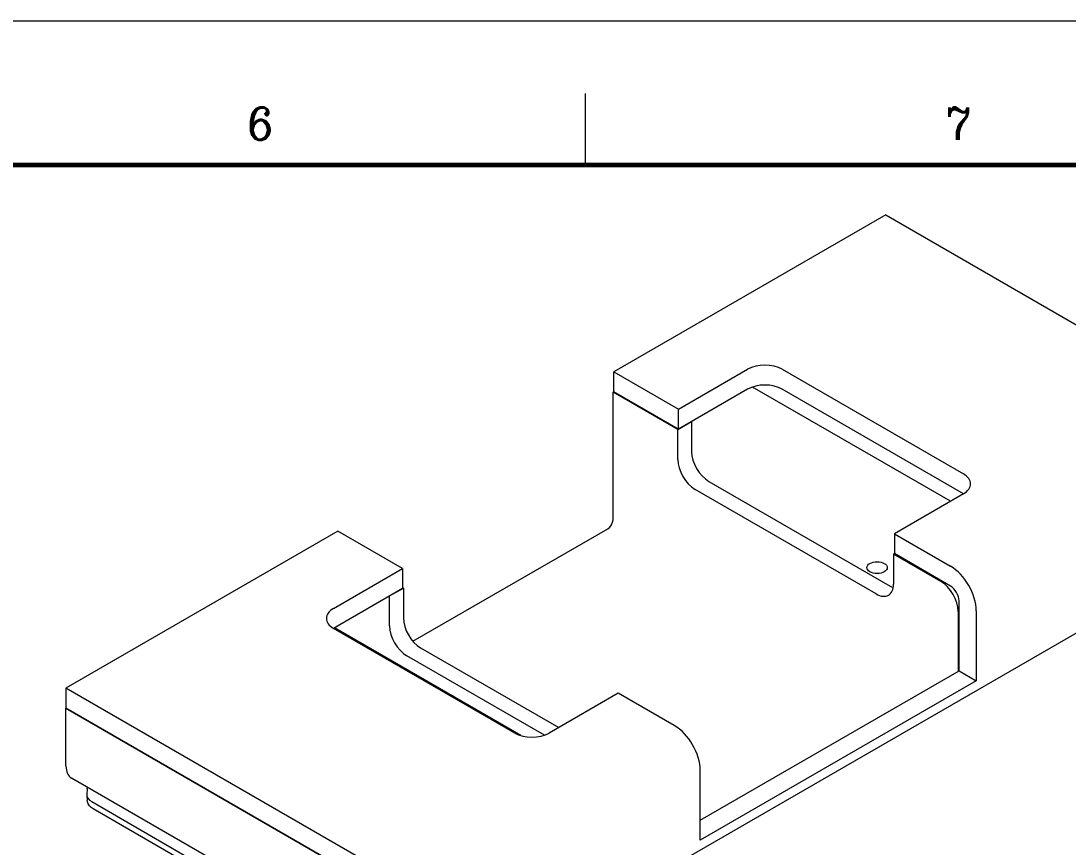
# Model space of a CAD drawing. Header units: millimetres. Extents: x 36 to 2484, y 36 to 1746.
# Drawn here: x 1602.6 to 2031.7, y 1407.6 to 1746 of the extents above; entities that cross this region are included whole.
import ezdxf
from ezdxf.enums import TextEntityAlignment as Align

# ---------------------------------------------------------------- set-up
doc = ezdxf.new("R2010")
doc.units = ezdxf.units.MM
doc.header["$LTSCALE"] = 6
doc.layers.get('0').update_dxf_attribs({"lineweight": 18})
doc.layers.add('SkizziergeometrieWIN-ISO', color=7, linetype='Continuous', lineweight=50)
doc.layers.add('굵은실선_A3', color=7, linetype='Continuous', lineweight=18)
doc.layers.add('가는실선_A3', color=9, linetype='Continuous', lineweight=5, true_color=0x808080)
doc.styles.add('텍스트 스타일36', font='ROMANC.shx', dxfattribs={"width": 0.941937})

# ---------------------------------------------------------------- blocks, each defined once
blk = doc.blocks.new('경계 A3_경계')
at = {"layer": 'SkizziergeometrieWIN-ISO', "lineweight": 18}
blk.add_line((6, 291), (414, 291), dxfattribs=at)
at = {"layer": '가는실선_A3', "color": 7}
blk.add_line((305.67, 281.157), (305.67, 286.057), dxfattribs=at)
at = {"layer": '가는실선_A3', "color": 7, "lineweight": 60}
blk.add_line((401.22, 281.157), (19.02, 281.157), dxfattribs=at)
at = {"layer": '가는실선_A3', "color": 7, "style": '텍스트 스타일36', "width": 0.941937}
for s, p in [('6', (283.45, 283.98)), ('7', (331.141, 283.98))]:
    blk.add_text(s, height=2.2, dxfattribs=at).set_placement(p, align=Align.MIDDLE_CENTER)

msp = doc.modelspace()

# ---------------------------------------------------------------- linework, layer by layer
at = {"layer": '굵은실선_A3'}
for p, q in [((1956.986, 1666.588), (1845.616, 1602.289)), ((1956.986, 1666.588), (2094.871, 1586.98)), ((1845.616, 1602.289), (1872.133, 1586.98)), ((1845.616, 1594.124), (1845.616, 1602.289)), ((1872.133, 1586.98), (1900.417, 1603.31)), ((1914.559, 1603.31), (1988.805, 1560.444)), ((1845.263, 1593.92), (1845.616, 1594.124)), ((1845.263, 1541.664), (1845.263, 1593.92)), ((1871.779, 1578.611), (1845.263, 1593.92)), ((1872.133, 1578.815), (1845.616, 1594.124)), ((1900.417, 1595.145), (1872.133, 1578.815)), ((1983.502, 1549.217), (1902.409, 1596.036)), ((1988.805, 1552.279), (1914.559, 1595.145)), ((1872.133, 1578.815), (1872.133, 1586.98)), ((1871.779, 1578.611), (1877.436, 1581.877)), ((1877.436, 1581.877), (1877.436, 1569.629)), ((1871.779, 1566.363), (1871.779, 1578.611)), ((1953.097, 1511.25), (1878.85, 1554.116)), ((1884.507, 1557.382), (1958.753, 1514.516)), ((1988.805, 1552.279), (1960.521, 1535.949)), ((1732.479, 1536.969), (1621.11, 1472.67)), ((1758.996, 1521.66), (1732.479, 1536.969)), ((1763.271, 1491.877), (1843.141, 1537.99)), ((1960.521, 1535.949), (1960.521, 1527.784)), ((1960.521, 1535.949), (1983.502, 1522.681)), ((1960.521, 1527.784), (1960.168, 1527.58)), ((1979.613, 1516.353), (1960.168, 1527.58)), ((1960.168, 1527.58), (1960.168, 1515.332)), ((1983.502, 1514.516), (1960.521, 1527.784)), ((1730.711, 1505.33), (1758.996, 1521.66)), ((1758.996, 1521.66), (1758.996, 1513.495)), ((2082.879, 1522.908), (1841.048, 1383.287)), ((1758.996, 1513.495), (1730.711, 1497.165)), ((1753.692, 1510.433), (1759.349, 1513.699)), ((1753.692, 1498.186), (1753.692, 1510.433)), ((1759.349, 1513.699), (1758.996, 1513.903)), ((1759.349, 1513.699), (1759.349, 1501.452)), ((1987.038, 1479.814), (1987.038, 1508.392)), ((1986.684, 1504.105), (1986.684, 1479.61)), ((1994.109, 1504.309), (1994.109, 1475.732)), ((1804.958, 1454.299), (1730.711, 1497.165)), ((1807.519, 1453.228), (1731.065, 1497.369)), ((1766.42, 1489.204), (1822.989, 1456.544)), ((1817.107, 1453.408), (1760.763, 1485.938)), ((1880.972, 1418.577), (1987.038, 1479.814)), ((1987.038, 1479.814), (1994.109, 1475.732)), ((1758.996, 1393.062), (1621.11, 1472.67)), ((1621.11, 1472.67), (1621.11, 1464.505)), ((1994.109, 1475.732), (1880.972, 1410.412)), ((1847.384, 1470.629), (1819.1, 1454.299)), ((1870.365, 1457.361), (1847.384, 1470.629)), ((1621.11, 1464.505), (1758.996, 1384.897)), ((1621.11, 1440.827), (1621.11, 1464.505)), ((1755.46, 1386.938), (1621.11, 1464.505)), ((1880.972, 1410.412), (1880.972, 1438.99)), ((1762.531, 1355.457), (1623.388, 1435.791)), ((1629.799, 1431.399), (1629.603, 1429.237)), ((1629.603, 1428.815), (1629.799, 1426.654)), ((1631.642, 1426.173), (1724.287, 1372.684)), ((1724.699, 1369.838), (1632.248, 1423.215))]:
    msp.add_line(p, q, dxfattribs=at)
for centre, major_axis, ratio, start_param, end_param in [((1907.488, 1599.227), (-10, 0), 0.5773503, 3.9269908, 5.4977871), ((1907.488, 1591.062), (10, 0), 0.5773503, 0.7853982, 2.3561945), ((1878.85, 1562.281), (5, -8.66), 0.5773503, 3.9269908, 5.4977871), ((1884.507, 1565.547), (-5, 8.66), 0.5773503, 0.7853982, 2.3561945), ((1981.734, 1556.361), (10, 0), 0.5773503, 5.4977871, 7.0685835), ((1843.141, 1540.439), (-1.5, -2.598), 0.5773503, 0.7853982, 2.3561945), ((1983.502, 1510.433), (7.5, -12.99), 0.5773503, 0.7853982, 2.3561945), ((1953.097, 1519.415), (5, -8.66), 0.5773503, 5.4977871, 7.0685835), ((1979.613, 1508.188), (5, -8.66), 0.5773503, 0.7853982, 2.3561945), ((1958.753, 1522.681), (-5, 8.66), 0.5773503, 2.3561945, 2.5403284), ((1983.502, 1510.433), (-2.5, 4.33), 0.5773503, 3.9269908, 5.4977871), ((1737.782, 1501.248), (-10, 0), 0.5773503, 5.4977871, 7.0685835), ((1760.763, 1494.103), (5, -8.66), 0.5773503, 3.9269908, 5.4977871), ((1766.42, 1497.369), (-5, 8.66), 0.5773503, 0.7853982, 2.3561945), ((1870.365, 1445.113), (-7.5, 12.99), 0.5773503, 3.9269908, 5.4977871), ((1812.029, 1458.381), (10, 0), 0.5773503, 3.9269908, 5.4977871), ((1628.888, 1445.317), (-5.5, -9.526), 0.5773503, 5.4977871, 6.2831853), ((1636.612, 1429.026), (-7.019, 0), 0.575771, 6.2309684, 7.0672139)]:
    msp.add_ellipse(centre, major_axis=major_axis, ratio=ratio, start_param=start_param, end_param=end_param, dxfattribs=at)
msp.add_ellipse((1953.45, 1522.068), major_axis=(-4.188, 0), ratio=0.5773503, dxfattribs=at)
msp.add_open_spline([(1629.8, 1431.395), (1629.818, 1431.605), (1629.857, 1431.816), (1629.913, 1432.024)], degree=3, dxfattribs=at)
msp.add_open_spline([(1632.214, 1423.235), (1631.64, 1423.573), (1631.132, 1423.992), (1630.331, 1424.965), (1630.027, 1425.54), (1629.852, 1426.276), (1629.828, 1426.409), (1629.812, 1426.542)], degree=3, knots=[0.00515349, 0.00515349, 0.00515349, 0.00515349, 0.22803298, 0.22803298, 0.44994047, 0.44994047, 0.49808714, 0.49808714, 0.49808714, 0.49808714], dxfattribs=at)

# ---------------------------------------------------------------- block references
at = {"xscale": 6, "yscale": 6, "zscale": 6}
msp.add_blockref('경계 A3_경계', (0, 0), dxfattribs=at)

doc.saveas('drawing.dxf')
